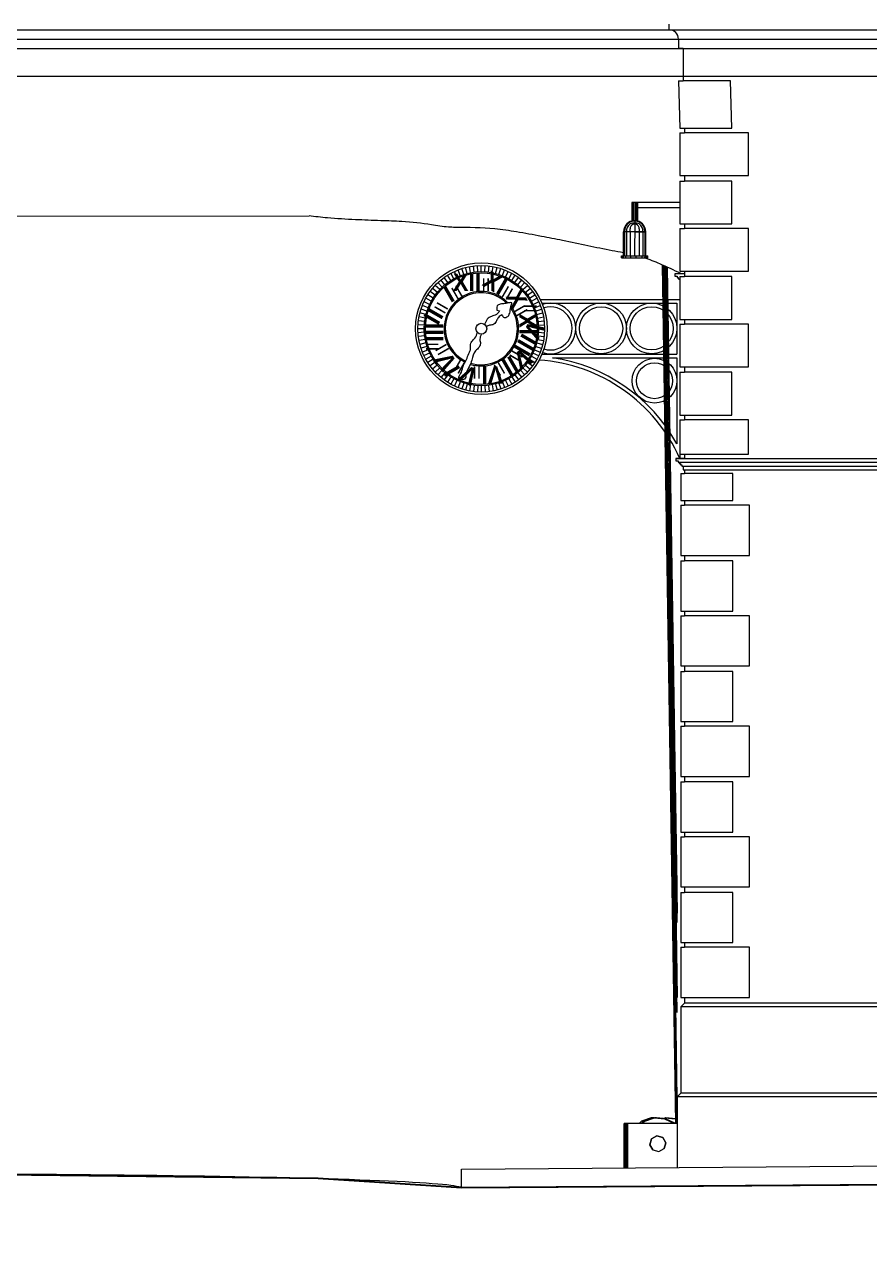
# Model space of a CAD drawing. Extents: x -43 to 90, y 6 to 81.
# Drawn here: x 61.52 to 66.07, y 61.09 to 67.62 of the extents above; entities that cross this region are included whole.
import ezdxf

# ---------------------------------------------------------------- set-up
doc = ezdxf.new("R2010")
doc.units = 0
doc.header["$LTSCALE"] = 0.1
doc.header["$MEASUREMENT"] = 0
doc.layers.add('cobertura nova', color=4, linetype='CONTINUOUS')
doc.layers.add('visto', color=9, linetype='CONTINUOUS')
doc.layers.add('cortado', color=7, linetype='CONTINUOUS', lineweight=40)
doc.styles.add('SANSSERIFBOLD', font='sasb____.pfb', dxfattribs={"height": 0.4})

msp = doc.modelspace()

# ---------------------------------------------------------------- linework, layer by layer
at = {"layer": 'cobertura nova'}
for p, q in [((65.0238, 61.7043), (64.9512, 66.3249)), ((65.0233, 61.7289), (64.9512, 66.3249)), ((65.0239, 61.7043), (64.9541, 66.3237)), ((65.027, 61.7043), (64.9541, 66.3236)), ((65.0284, 61.7043), (64.9558, 66.3229)), ((65.0285, 61.7043), (64.9587, 66.3216)), ((65.0301, 61.8051), (64.9588, 66.3216)), ((65.0301, 61.838), (64.9658, 66.3184)), ((65.0301, 62.3003), (64.966, 66.3183)), ((64.973, 66.3151), (65.0301, 62.3819)), ((65.0301, 62.7854), (64.9732, 66.315)), ((64.9761, 66.3137), (65.0301, 62.8355)), ((65.0301, 62.9833), (64.9762, 66.3136)), ((65.0301, 62.9837), (64.9762, 66.3136)), ((65.0301, 62.9838), (64.9762, 66.3136)), ((65.0175, 62.6079), (65.0274, 61.7043)), ((64.8391, 61.7154), (64.8903, 61.734)), ((64.8903, 61.734), (64.8391, 61.7154)), ((64.8494, 61.7154), (64.9007, 61.734)), ((64.8575, 61.7154), (64.9088, 61.734)), ((64.8903, 61.734), (64.8985, 61.7332)), ((64.8985, 61.7332), (64.8903, 61.734)), ((64.8903, 61.734), (64.8903, 61.734)), ((64.894, 61.7336), (64.8949, 61.734)), ((64.8949, 61.734), (64.894, 61.7336)), ((64.8949, 61.734), (64.8995, 61.7336)), ((64.8949, 61.734), (64.8995, 61.7336)), ((64.8995, 61.7336), (64.8949, 61.734)), ((64.9007, 61.734), (64.9071, 61.7334)), ((64.9071, 61.7334), (64.9007, 61.734)), ((64.9043, 61.7336), (64.9053, 61.734)), ((64.908, 61.7337), (64.9053, 61.734)), ((64.9053, 61.734), (64.908, 61.7337)), ((64.9053, 61.734), (64.9053, 61.734)), ((64.9053, 61.734), (64.9053, 61.734)), ((64.9053, 61.734), (64.9053, 61.734)), ((64.908, 61.7337), (64.9053, 61.734)), ((64.908, 61.7337), (64.9053, 61.734)), ((64.9053, 61.734), (64.908, 61.7337)), ((64.9088, 61.734), (64.963, 61.7288)), ((64.9088, 61.734), (64.963, 61.7288)), ((64.9089, 61.734), (64.9089, 61.734)), ((64.9089, 61.734), (64.9632, 61.7288)), ((64.911, 61.7338), (64.9115, 61.734)), ((64.9131, 61.7338), (64.9115, 61.734)), ((64.9115, 61.734), (64.9131, 61.7338)), ((64.9115, 61.734), (64.9131, 61.7338)), ((64.9115, 61.734), (64.9115, 61.734)), ((64.9115, 61.734), (64.9115, 61.734)), ((64.9131, 61.7338), (64.9115, 61.734)), ((64.9115, 61.734), (64.9115, 61.734)), ((64.9128, 61.734), (64.9125, 61.7339)), ((64.9125, 61.7339), (64.9128, 61.734)), ((64.9126, 61.7336), (64.9135, 61.734)), ((64.9128, 61.734), (64.9134, 61.7339)), ((64.9128, 61.734), (64.9134, 61.7339)), ((64.9134, 61.7339), (64.9128, 61.734)), ((64.9135, 61.734), (64.9678, 61.7288)), ((64.914, 61.7339), (64.9141, 61.734)), ((64.9141, 61.734), (64.914, 61.7339)), ((64.9141, 61.734), (64.9157, 61.7338)), ((64.9157, 61.7338), (64.9141, 61.734)), ((64.9156, 61.7338), (64.9161, 61.734)), ((64.9161, 61.734), (64.9156, 61.7338)), ((64.9161, 61.734), (64.9551, 61.7303)), ((64.9551, 61.7303), (64.9161, 61.734)), ((64.9174, 61.734), (64.9172, 61.7339)), ((64.9172, 61.7339), (64.9174, 61.734)), ((64.9174, 61.734), (64.9172, 61.7339)), ((64.9174, 61.734), (64.9185, 61.7339)), ((64.9185, 61.7339), (64.9174, 61.734)), ((64.9182, 61.7338), (64.9188, 61.734)), ((64.9188, 61.734), (64.9182, 61.7338)), ((64.9188, 61.734), (64.9557, 61.7305)), ((64.9557, 61.7305), (64.9188, 61.734)), ((64.9546, 61.7301), (64.9653, 61.734)), ((65.0124, 61.7058), (64.963, 61.7288)), ((64.963, 61.7288), (65.0124, 61.7058)), ((65.0126, 61.7058), (64.9632, 61.7288)), ((64.9632, 61.7288), (65.0126, 61.7058)), ((64.9653, 61.734), (65.0196, 61.7288)), ((65.0196, 61.7288), (64.9653, 61.734)), ((64.9678, 61.7288), (65.0172, 61.7058)), ((65.0172, 61.7058), (64.9678, 61.7288)), ((65.0172, 61.7058), (64.9678, 61.7288)), ((64.9678, 61.7288), (65.0172, 61.7058)), ((64.969, 61.7336), (64.9699, 61.734)), ((64.9699, 61.734), (65.0233, 61.7289)), ((64.9699, 61.734), (64.9699, 61.734)), ((65.0233, 61.7289), (64.9699, 61.734)), ((65.0196, 61.7288), (65.0234, 61.7271)), ((65.0234, 61.7271), (65.0196, 61.7288)), ((65.0234, 61.7271), (65.0196, 61.7288)), ((65.0196, 61.7288), (65.0234, 61.7271)), ((64.7449, 61.4641), (64.7449, 61.7043)), ((64.7449, 61.7043), (64.7451, 61.7043)), ((64.7451, 61.7043), (64.7451, 61.4641)), ((64.7451, 61.7043), (64.7452, 61.7043)), ((64.7452, 61.7043), (64.7451, 61.7043)), ((64.7455, 61.7043), (64.7452, 61.7043)), ((64.7452, 61.4641), (64.7452, 61.7043)), ((64.7455, 61.7043), (64.7457, 61.7043)), ((64.7455, 61.4641), (64.7455, 61.7043)), ((64.7457, 61.7043), (64.7457, 61.4641)), ((64.7552, 61.7043), (64.7457, 61.7043)), ((64.7552, 61.4642), (64.7552, 61.7043)), ((64.7552, 61.7043), (64.7555, 61.7043)), ((64.7555, 61.7043), (64.7555, 61.4642)), ((64.7555, 61.7043), (64.7556, 61.7043)), ((64.7556, 61.7043), (64.7555, 61.7043)), ((64.7558, 61.7043), (64.7556, 61.7043)), ((64.7556, 61.4642), (64.7556, 61.7043)), ((64.7558, 61.7043), (64.756, 61.7043)), ((64.7558, 61.4642), (64.7558, 61.7043)), ((64.756, 61.7043), (64.756, 61.4642)), ((64.7634, 61.7043), (64.756, 61.7043)), ((64.7634, 61.4643), (64.7634, 61.7043)), ((64.7634, 61.7043), (64.7636, 61.7043)), ((64.7636, 61.7043), (64.7636, 61.4643)), ((64.7636, 61.7043), (64.7637, 61.7043)), ((64.7637, 61.7043), (64.7636, 61.7043)), ((64.7639, 61.7043), (64.7637, 61.7043)), ((64.7637, 61.4643), (64.7637, 61.7043)), ((64.7639, 61.7043), (64.7641, 61.7043)), ((64.7639, 61.4643), (64.7639, 61.7043)), ((64.7641, 61.7043), (64.7641, 61.4643)), ((65.0301, 61.7043), (64.7641, 61.7043)), ((64.8391, 61.7154), (64.8256, 61.7043)), ((64.8256, 61.7043), (64.8391, 61.7154)), ((64.8391, 61.7154), (64.8256, 61.7043)), ((64.836, 61.7043), (64.8494, 61.7154)), ((64.8494, 61.7154), (64.836, 61.7043)), ((64.8441, 61.7043), (64.8575, 61.7154)), ((65.0137, 61.7043), (65.0124, 61.7058)), ((65.0124, 61.7058), (65.0137, 61.7043)), ((65.0138, 61.7043), (65.0126, 61.7058)), ((65.0126, 61.7058), (65.0138, 61.7043)), ((65.0172, 61.7058), (65.0184, 61.7043)), ((65.0184, 61.7043), (65.0172, 61.7058)), ((65.0184, 61.7043), (65.0172, 61.7058)), ((65.0172, 61.7058), (65.0184, 61.7043)), ((64.8928, 61.6209), (64.8842, 61.5894)), ((64.8842, 61.5894), (64.8928, 61.6209)), ((64.9211, 61.6371), (64.8928, 61.6209)), ((64.8928, 61.6209), (64.9211, 61.6371)), ((64.9527, 61.6285), (64.9211, 61.6371)), ((64.9211, 61.6371), (64.9211, 61.6371)), ((64.9211, 61.6371), (64.9211, 61.6371)), ((64.9211, 61.6371), (64.9527, 61.6285)), ((64.9527, 61.6285), (64.9527, 61.6285)), ((64.9689, 61.6002), (64.9527, 61.6285)), ((64.9527, 61.6285), (64.9689, 61.6002)), ((64.9603, 61.5686), (64.9689, 61.6002)), ((64.9689, 61.6002), (64.9603, 61.5686)), ((64.9689, 61.6002), (64.9689, 61.6002)), ((64.9689, 61.6002), (64.9689, 61.6002)), ((64.8842, 61.5894), (64.9004, 61.561)), ((64.9004, 61.561), (64.8842, 61.5894)), ((64.9004, 61.561), (64.9004, 61.561)), ((64.9004, 61.561), (64.9319, 61.5524)), ((64.9319, 61.5524), (64.9603, 61.5686)), ((64.9319, 61.5524), (64.9319, 61.5524)), ((64.9319, 61.5524), (64.9319, 61.5524)), ((64.9603, 61.5686), (64.9603, 61.5686))]:
    msp.add_line(p, q, dxfattribs=at)
at = {"layer": 'cortado', "linetype": 'ByBlock'}
msp.add_lwpolyline([(90.2125, 61.1011), (87.303, 61.0886), (87.2999, 61.5221), (63.8701, 61.3569), (63.0997, 61.4081), (60.9385, 61.4327), (58.7813, 61.4082), (58.0068, 61.3569), (56.8082, 61.3569), (56.7544, 61.3714), (55.9243, 61.4108), (53.955, 61.4284), (51.957, 61.3936), (51.6509, 61.3721), (51.5917, 61.3577), (43.7266, 61.4103), (35.8616, 61.4629), (32.2866, 61.8075), (28.5437, 61.8911), (26.9751, 61.8911)], dxfattribs=at)
at = {"layer": 'visto'}
for p, q in [((64.9876, 67.5904), (64.9876, 67.6204)), ((50.5256, 67.5404), (86.0805, 67.5404)), ((50.5256, 67.5404), (69.5689, 67.5404)), ((50.5756, 67.5904), (69.6189, 67.5904)), ((50.5756, 67.5904), (86.1305, 67.5904)), ((65.0376, 67.5404), (65.0376, 67.4904)), ((50.5256, 67.4904), (84.3618, 67.4904)), ((65.0626, 67.4904), (65.0376, 67.4904)), ((65.0626, 67.4904), (65.0626, 67.3154)), ((50.5006, 67.3404), (86.0555, 67.3404)), ((65.0376, 67.3154), (65.0376, 67.3154)), ((65.0376, 67.3154), (65.0451, 67.0615)), ((65.0376, 67.3154), (65.0626, 67.3154)), ((65.3176, 67.3154), (65.0626, 67.3154)), ((65.3251, 67.0615), (65.3176, 67.3154)), ((65.0451, 67.0615), (65.0701, 67.0615)), ((65.0451, 67.0365), (65.0451, 66.8065)), ((65.0451, 67.0365), (65.0701, 67.0365)), ((65.0701, 67.0615), (65.0701, 67.0365)), ((65.0701, 67.0615), (65.3251, 67.0615)), ((65.4151, 67.0365), (65.0701, 67.0365)), ((65.4151, 66.8065), (65.4151, 67.0365)), ((65.0451, 66.8065), (65.0701, 66.8065)), ((65.0451, 66.7767), (65.0451, 66.5467)), ((65.0451, 66.7767), (65.0701, 66.7767)), ((65.0701, 66.8065), (65.0701, 66.7767)), ((65.0701, 66.8065), (65.4151, 66.8065)), ((65.3251, 66.7767), (65.0701, 66.7767)), ((65.3251, 66.5467), (65.3251, 66.7767)), ((65.0451, 66.6617), (64.7869, 66.6617)), ((64.7869, 66.6617), (64.7869, 66.5612)), ((64.7894, 66.6617), (64.7894, 66.5618)), ((64.7941, 66.6617), (64.7941, 66.5626)), ((64.8023, 66.6617), (64.8023, 66.5631)), ((64.81, 66.6617), (64.81, 66.5625)), ((64.8143, 66.6617), (64.8143, 66.5618)), ((64.8169, 66.6617), (64.8169, 66.5612)), ((65.0451, 66.6317), (64.8169, 66.6317)), ((59.815, 66.5879), (63.0501, 66.5884)), ((64.8019, 66.5631), (64.8023, 66.5631)), ((64.8019, 66.5631), (64.8023, 66.5631)), ((64.8023, 66.5631), (64.8019, 66.5631)), ((64.8023, 66.5631), (64.8019, 66.3731)), ((64.7419, 66.3731), (64.7419, 66.5031)), ((64.8019, 66.5031), (64.7419, 66.5031)), ((64.747, 66.5031), (64.747, 66.3731)), ((64.7578, 66.5031), (64.7578, 66.3731)), ((64.7769, 66.5031), (64.7769, 66.3731)), ((64.8019, 66.5031), (64.8619, 66.5031)), ((64.8619, 66.5031), (64.8019, 66.5031)), ((64.8269, 66.5031), (64.8269, 66.3731)), ((64.846, 66.5031), (64.846, 66.3731)), ((64.8568, 66.5031), (64.8568, 66.3731)), ((64.8619, 66.3731), (64.8619, 66.5031)), ((65.0451, 66.5467), (65.0701, 66.5467)), ((65.0451, 66.5217), (65.0451, 66.2917)), ((65.0451, 66.5217), (65.0701, 66.5217)), ((65.0701, 66.5467), (65.0701, 66.5217)), ((65.0701, 66.5467), (65.3251, 66.5467)), ((65.4151, 66.5217), (65.0701, 66.5217)), ((65.4151, 66.2917), (65.4151, 66.5217)), ((64.7319, 66.3731), (64.8719, 66.3731)), ((64.7319, 66.3631), (64.7319, 66.3731)), ((64.7319, 66.3631), (64.8719, 66.3631)), ((64.7332, 66.3631), (64.7332, 66.3731)), ((64.736, 66.3631), (64.736, 66.3731)), ((64.741, 66.3631), (64.741, 66.3731)), ((64.7539, 66.3631), (64.7539, 66.3731)), ((64.7816, 66.3631), (64.7816, 66.3731)), ((64.8094, 66.3631), (64.8094, 66.3731)), ((64.8423, 66.3631), (64.8423, 66.3731)), ((64.8592, 66.3631), (64.8592, 66.3731)), ((64.8664, 66.3631), (64.8664, 66.3731)), ((64.8703, 66.3631), (64.8703, 66.3731)), ((64.8719, 66.3631), (64.8719, 66.3731)), ((63.8638, 66.2674), (63.8516, 66.2984)), ((63.882, 66.2739), (63.8717, 66.3057)), ((63.9005, 66.2793), (63.8922, 66.3116)), ((63.9194, 66.2835), (63.9131, 66.3163)), ((63.9385, 66.2866), (63.9343, 66.3197)), ((63.9577, 66.2884), (63.9556, 66.3217)), ((63.977, 66.289), (63.977, 66.3224)), ((63.9963, 66.2884), (63.9984, 66.3217)), ((64.0155, 66.2866), (64.0197, 66.3197)), ((64.0346, 66.2835), (64.0408, 66.3163)), ((64.0534, 66.2793), (64.0617, 66.3116)), ((64.0719, 66.2739), (64.0823, 66.3057)), ((64.0901, 66.2674), (64.1024, 66.2984)), ((63.7811, 66.2185), (63.7598, 66.2442)), ((63.7963, 66.2303), (63.7767, 66.2573)), ((63.8123, 66.2411), (63.7944, 66.2693)), ((63.8289, 66.251), (63.8128, 66.2802)), ((63.8461, 66.2597), (63.8319, 66.2899)), ((64.1078, 66.2597), (64.122, 66.2899)), ((64.125, 66.251), (64.1411, 66.2802)), ((64.1417, 66.2411), (64.1595, 66.2693)), ((64.1576, 66.2303), (64.1772, 66.2573)), ((64.1729, 66.2185), (64.1942, 66.2442)), ((65.0701, 66.277), (65.0177, 66.277)), ((65.0177, 66.277), (65.0177, 66.265)), ((65.0177, 66.265), (65.0297, 66.265)), ((65.0297, 66.265), (65.0297, 66.258)), ((65.0297, 66.258), (65.0367, 66.258)), ((65.0367, 66.258), (65.0367, 66.251)), ((65.0367, 66.251), (65.0437, 66.251)), ((65.0437, 66.251), (65.0437, 66.244)), ((65.0437, 66.244), (65.0451, 66.244)), ((65.0451, 66.2917), (65.0701, 66.2917)), ((65.0451, 66.2618), (65.0451, 66.0318)), ((65.0451, 66.2618), (65.0701, 66.2618)), ((65.0701, 66.2917), (65.0701, 66.2618)), ((65.0701, 66.2917), (65.4151, 66.2917)), ((65.3251, 66.2618), (65.0701, 66.2618)), ((65.3251, 66.0318), (65.3251, 66.2618)), ((63.7283, 66.1623), (63.7013, 66.1819)), ((63.7402, 66.1775), (63.7145, 66.1988)), ((63.7529, 66.192), (63.7286, 66.2149)), ((63.7666, 66.2057), (63.7437, 66.23)), ((64.1874, 66.2057), (64.2102, 66.23)), ((64.201, 66.192), (64.2253, 66.2149)), ((64.2138, 66.1775), (64.2395, 66.1988)), ((64.2256, 66.1623), (64.2526, 66.1819)), ((63.6912, 66.0948), (63.6602, 66.1071)), ((63.6989, 66.1125), (63.6687, 66.1267)), ((63.7077, 66.1297), (63.6784, 66.1458)), ((63.7175, 66.1463), (63.6893, 66.1642)), ((64.2365, 66.1463), (64.2646, 66.1642)), ((64.2463, 66.1297), (64.2755, 66.1458)), ((64.2551, 66.1125), (64.2853, 66.1267)), ((64.2627, 66.0948), (64.2938, 66.1071)), ((64.294, 66.1393), (65.0451, 66.1393)), ((64.3032, 66.1193), (65.0294, 66.1193)), ((65.0294, 66.1193), (65.0294, 65.8453)), ((63.6751, 66.0392), (63.6423, 66.0455)), ((63.6793, 66.0581), (63.647, 66.0664)), ((63.6847, 66.0766), (63.6529, 66.0869)), ((64.2693, 66.0766), (64.301, 66.0869)), ((64.2747, 66.0581), (64.307, 66.0664)), ((64.2789, 66.0392), (64.3117, 66.0455)), ((63.6696, 65.9816), (63.6363, 65.9816)), ((63.6702, 66.0009), (63.6369, 66.003)), ((63.6721, 66.0202), (63.639, 66.0243)), ((64.2819, 66.0202), (64.315, 66.0243)), ((64.2837, 66.0009), (64.317, 66.003)), ((64.2843, 65.9816), (64.3177, 65.9816)), ((65.0451, 66.0318), (65.0701, 66.0318)), ((65.0451, 66.0068), (65.0451, 65.7768)), ((65.0451, 66.0068), (65.0701, 66.0068)), ((65.0701, 66.0318), (65.0701, 66.0068)), ((65.0701, 66.0318), (65.3251, 66.0318)), ((65.4151, 66.0068), (65.0701, 66.0068)), ((65.4151, 65.7768), (65.4151, 66.0068)), ((63.6702, 65.9623), (63.6369, 65.9602)), ((63.6721, 65.9431), (63.639, 65.9389)), ((63.6751, 65.9241), (63.6423, 65.9178)), ((64.2789, 65.9241), (64.3117, 65.9178)), ((64.2819, 65.9431), (64.315, 65.9389)), ((64.2837, 65.9623), (64.317, 65.9602)), ((63.6793, 65.9052), (63.647, 65.8969)), ((63.6847, 65.8867), (63.6529, 65.8764)), ((63.6912, 65.8685), (63.6602, 65.8562)), ((63.6989, 65.8508), (63.6687, 65.8366)), ((64.2551, 65.8508), (64.2853, 65.8366)), ((64.2627, 65.8685), (64.2938, 65.8562)), ((64.2693, 65.8867), (64.301, 65.8764)), ((64.2747, 65.9052), (64.307, 65.8969)), ((64.3037, 65.8453), (65.0294, 65.8453)), ((63.7077, 65.8336), (63.6784, 65.8175)), ((63.7175, 65.817), (63.6893, 65.7991)), ((63.7283, 65.801), (63.7013, 65.7814)), ((63.7402, 65.7857), (63.7145, 65.7645)), ((64.2138, 65.7857), (64.2395, 65.7645)), ((64.2256, 65.801), (64.2526, 65.7814)), ((64.2365, 65.817), (64.2646, 65.7991)), ((64.2463, 65.8336), (64.2755, 65.8175)), ((64.3595, 65.8253), (65.0294, 65.8253)), ((65.0294, 65.8253), (65.0294, 65.3612)), ((65.0451, 65.7768), (65.0701, 65.7768)), ((65.0701, 65.7768), (65.0701, 65.7469)), ((65.0701, 65.7768), (65.4151, 65.7768)), ((63.7529, 65.7713), (63.7286, 65.7484)), ((63.7666, 65.7576), (63.7437, 65.7333)), ((63.7811, 65.7448), (63.7598, 65.7191)), ((63.7963, 65.733), (63.7767, 65.706)), ((63.8123, 65.7221), (63.7944, 65.694)), ((63.8289, 65.7123), (63.8128, 65.6831)), ((64.125, 65.7123), (64.1411, 65.6831)), ((64.1417, 65.7221), (64.1595, 65.694)), ((64.1576, 65.733), (64.1772, 65.706)), ((64.1729, 65.7448), (64.1942, 65.7191)), ((64.1874, 65.7576), (64.2102, 65.7333)), ((64.201, 65.7713), (64.2253, 65.7484)), ((65.0451, 65.7469), (65.0451, 65.5162)), ((65.0451, 65.7469), (65.0701, 65.7469)), ((65.3251, 65.7469), (65.0701, 65.7469)), ((65.3251, 65.5162), (65.3251, 65.7469)), ((63.8461, 65.7036), (63.8319, 65.6734)), ((63.8638, 65.6959), (63.8516, 65.6649)), ((63.882, 65.6893), (63.8717, 65.6576)), ((63.9005, 65.684), (63.8922, 65.6516)), ((63.9194, 65.6797), (63.9131, 65.647)), ((63.9385, 65.6767), (63.9343, 65.6436)), ((63.9577, 65.6749), (63.9556, 65.6416)), ((63.977, 65.6743), (63.977, 65.6409)), ((63.9963, 65.6749), (63.9984, 65.6416)), ((64.0155, 65.6767), (64.0197, 65.6436)), ((64.0346, 65.6797), (64.0408, 65.647)), ((64.0534, 65.684), (64.0617, 65.6516)), ((64.0719, 65.6893), (64.0823, 65.6576)), ((64.0901, 65.6959), (64.1024, 65.6649)), ((64.1078, 65.7036), (64.122, 65.6734)), ((65.0451, 65.5162), (65.0701, 65.5162)), ((65.0701, 65.5162), (65.0701, 65.4912)), ((65.0701, 65.5162), (65.3251, 65.5162)), ((65.0451, 65.4912), (65.0451, 65.3068)), ((65.0451, 65.4912), (65.0701, 65.4912)), ((65.4151, 65.4912), (65.0701, 65.4912)), ((65.4151, 65.3068), (65.4151, 65.4912)), ((65.0231, 65.2822), (66.6399, 65.2822)), ((65.0701, 65.2822), (65.0231, 65.2822)), ((65.0351, 65.2632), (66.6679, 65.2632)), ((65.0451, 65.3068), (65.0701, 65.3068)), ((65.0451, 65.3068), (65.0451, 65.2822)), ((65.0701, 65.3068), (65.0701, 65.2822)), ((65.0701, 65.3068), (65.0701, 65.2822)), ((65.0701, 65.3068), (65.4151, 65.3068)), ((65.0501, 65.2021), (65.0501, 65.0564)), ((65.0501, 65.2021), (65.0701, 65.2021)), ((65.0561, 65.2422), (66.6469, 65.2422)), ((65.0631, 65.2222), (66.6469, 65.2222)), ((65.0701, 65.2222), (65.0701, 65.2021)), ((65.3301, 65.2021), (65.0701, 65.2021)), ((65.3301, 65.0564), (65.3301, 65.2021)), ((65.0501, 65.0564), (65.0701, 65.0564)), ((65.0701, 65.0564), (65.0701, 65.0314)), ((65.0701, 65.0564), (65.0701, 65.0314)), ((65.0701, 65.0564), (65.3301, 65.0564)), ((65.0501, 65.0314), (65.0501, 64.7614)), ((65.0501, 65.0314), (65.0701, 65.0314)), ((65.4201, 65.0314), (65.0701, 65.0314)), ((65.4201, 64.7614), (65.4201, 65.0314)), ((65.0501, 64.7614), (65.0701, 64.7614)), ((65.0501, 64.7315), (65.0501, 64.4615)), ((65.0501, 64.7315), (65.0701, 64.7315)), ((65.0701, 64.7614), (65.0701, 64.7315)), ((65.0701, 64.7614), (65.0701, 64.7315)), ((65.0701, 64.7614), (65.4201, 64.7614)), ((65.3301, 64.7315), (65.0701, 64.7315)), ((65.3301, 64.4615), (65.3301, 64.7315)), ((65.0501, 64.4615), (65.0701, 64.4615)), ((65.0501, 64.4365), (65.0501, 64.1665)), ((65.0501, 64.4365), (65.0701, 64.4365)), ((65.0701, 64.4615), (65.0701, 64.4365)), ((65.0701, 64.4615), (65.0701, 64.4365)), ((65.0701, 64.4615), (65.3301, 64.4615)), ((65.4201, 64.4365), (65.0701, 64.4365)), ((65.4201, 64.1665), (65.4201, 64.4365)), ((65.0501, 64.1665), (65.0701, 64.1665)), ((65.0701, 64.1665), (65.0701, 64.1367)), ((65.0701, 64.1665), (65.0701, 64.1367)), ((65.0701, 64.1665), (65.4201, 64.1665)), ((65.0501, 64.1367), (65.0501, 63.8667)), ((65.0501, 64.1367), (65.0701, 64.1367)), ((65.3301, 64.1367), (65.0701, 64.1367)), ((65.3301, 63.8667), (65.3301, 64.1367)), ((65.0501, 63.8667), (65.0701, 63.8667)), ((65.0501, 63.8417), (65.0501, 63.5716)), ((65.0501, 63.8417), (65.0701, 63.8417)), ((65.0701, 63.8667), (65.0701, 63.8417)), ((65.0701, 63.8667), (65.0701, 63.8417)), ((65.0701, 63.8667), (65.3301, 63.8667)), ((65.4201, 63.8417), (65.0701, 63.8417)), ((65.4201, 63.5716), (65.4201, 63.8417)), ((65.0501, 63.5716), (65.0701, 63.5716)), ((65.0701, 63.5716), (65.0701, 63.5418)), ((65.0701, 63.5716), (65.0701, 63.5418)), ((65.0701, 63.5716), (65.4201, 63.5716)), ((65.0501, 63.5418), (65.0501, 63.2718)), ((65.0501, 63.5418), (65.0701, 63.5418)), ((65.3301, 63.5418), (65.0701, 63.5418)), ((65.3301, 63.2718), (65.3301, 63.5418)), ((65.0501, 63.2718), (65.0701, 63.2718)), ((65.0501, 63.2468), (65.0501, 62.9768)), ((65.0501, 63.2468), (65.0701, 63.2468)), ((65.0701, 63.2718), (65.0701, 63.2468)), ((65.0701, 63.2718), (65.0701, 63.2468)), ((65.0701, 63.2718), (65.3301, 63.2718)), ((65.4201, 63.2468), (65.0701, 63.2468)), ((65.4201, 62.9768), (65.4201, 63.2468)), ((65.0501, 62.9768), (65.0701, 62.9768)), ((65.0701, 62.9768), (65.0701, 62.9469)), ((65.0701, 62.9768), (65.0701, 62.9469)), ((65.0701, 62.9768), (65.4201, 62.9768)), ((65.0501, 62.9469), (65.0501, 62.6769)), ((65.0501, 62.9469), (65.0701, 62.9469)), ((65.3301, 62.9469), (65.0701, 62.9469)), ((65.3301, 62.6769), (65.3301, 62.9469)), ((65.0501, 62.6769), (65.0701, 62.6769)), ((65.0501, 62.6519), (65.0501, 62.3819)), ((65.0501, 62.6519), (65.0701, 62.6519)), ((65.0701, 62.6769), (65.0701, 62.6519)), ((65.0701, 62.6769), (65.0701, 62.6519)), ((65.0701, 62.6769), (65.3301, 62.6769)), ((65.4201, 62.6519), (65.0701, 62.6519)), ((65.4201, 62.3819), (65.4201, 62.6519)), ((65.0501, 62.3819), (65.0701, 62.3819)), ((65.0701, 62.3819), (65.0701, 62.3521)), ((65.0701, 62.3819), (65.0701, 62.3521)), ((65.0701, 62.3819), (65.4201, 62.3819)), ((65.0501, 62.3321), (65.0701, 62.3521)), ((66.6399, 62.3321), (65.0501, 62.3321)), ((65.0501, 62.3321), (65.0501, 61.8671)), ((66.6399, 62.3521), (65.0701, 62.3521)), ((65.0301, 61.8471), (65.0501, 61.8671)), ((66.6399, 61.8671), (65.0501, 61.8671)), ((66.6399, 61.8471), (65.0301, 61.8471)), ((65.0301, 61.8471), (65.0301, 61.4665)), ((63.8701, 61.4569), (83.7964, 61.6221)), ((63.8701, 61.3569), (87.303, 61.5221)), ((63.8701, 61.3569), (63.8701, 61.4569))]:
    msp.add_line(p, q, dxfattribs=at)
msp.add_lwpolyline([(65.0231, 65.2822), (65.0231, 65.2702), (65.0351, 65.2702), (65.0351, 65.2632), (65.0421, 65.2632), (65.0421, 65.2562), (65.0491, 65.2562), (65.0491, 65.2492), (65.0561, 65.2492), (65.0561, 65.2422), (65.0631, 65.2422), (65.0631, 65.2222), (65.0701, 65.2222)], dxfattribs=at)
for centre, radius in [((63.977, 65.9816), 0.3541), ((63.977, 65.9816), 0.3407), ((63.977, 65.9816), 0.3073), ((63.977, 65.9816), 0.3007), ((64.6213, 65.9833), 0.136), ((64.8934, 65.9833), 0.136), ((64.6213, 65.9833), 0.1161), ((64.8934, 65.9833), 0.1161), ((63.977, 65.9816), 0.029), ((64.9089, 65.7017), 0.1205), ((64.9089, 65.7017), 0.0967)]:
    msp.add_circle(centre, radius, dxfattribs=at)
for centre, radius, start, end in [((64.9876, 67.5404), 0.05, 0, 90), ((64.8019, 66.5031), 0.06, 0, 180), ((64.8019, 66.5063), 0.055, 356.64786, 183.35214), ((64.8019, 66.5079), 0.0444, 353.69385, 186.30615), ((64.8525, 66.5104), 0.076, 167.66765, 185.50453), ((64.802, 66.5134), 0.0272, 202.27051, 202.3075), ((64.802, 66.5204), 0.0245, 14.60023, 165.40238), ((64.7558, 66.5106), 0.0717, 353.96525, 12.86518), ((64.802, 66.5134), 0.0272, 337.39186, 337.72949), ((63.977, 65.9816), 0.2006, 43.63205, 244.18785), ((63.977, 65.9816), 0.1939, 44.90317, 244.22424), ((63.977, 65.9816), 0.2006, 252.93554, 37.33357), ((64.3492, 65.9833), 0.136, 251.99705, 108.50214), ((63.977, 65.9816), 0.1939, 253.09143, 35.54416), ((64.3492, 65.9833), 0.1161, 252.26075, 108.23843), ((64.2263, 64.9196), 0.8955, 23.88277, 86.02932), ((64.2246, 64.9149), 0.9203, 29.00928, 81.572)]:
    msp.add_arc(centre, radius, start, end, dxfattribs=at)
at = {"layer": 'visto', "extrusion": (0, 0, -1)}
msp.add_ellipse((60.9385, 61.3569), major_axis=(2.9316, 0), ratio=0.025849, start_param=3.141595, end_param=6.283188, dxfattribs=at)
at = {"layer": 'visto'}
for points, knots in [([(64.7419, 66.3905), (64.7215, 66.3943), (64.6571, 66.405), (64.5482, 66.429), (64.4215, 66.4554), (64.2933, 66.4796), (64.1725, 66.5027), (64.0182, 66.5248), (63.8957, 66.5259), (63.7813, 66.5282), (63.6864, 66.5452), (63.5651, 66.5594), (63.4286, 66.5631), (63.2948, 66.5681), (63.1661, 66.5756), (63.0829, 66.5847), (63.0501, 66.5884)], [0.329107, 0.329107, 0.329107, 0.329107, 0.391337, 0.524575, 0.663746, 0.779533, 0.91606, 1.03278, 1.246426, 1.282981, 1.375586, 1.534787, 1.649231, 1.784987, 1.936619, 2.035829, 2.035829, 2.035829, 2.035829]), ([(65.0501, 66.2784), (65.013, 66.2964), (64.9487, 66.3276), (64.8819, 66.3537), (64.8532, 66.3631)], [0, 0, 0, 0, 0.1237778, 0.2143101, 0.2143101, 0.2143101, 0.2143101]), ([(64.088, 66.0562), (64.0914, 66.0502), (64.0985, 66.0376), (64.1246, 66.0471), (64.1343, 66.0777), (64.1337, 66.0988), (64.1432, 66.1243), (64.1211, 66.1199), (64.1044, 66.1162), (64.0807, 66.1158), (64.0603, 66.1071), (64.0608, 66.0927), (64.0591, 66.0782), (64.0781, 66.0819), (64.0654, 66.061), (64.0468, 66.0527), (64.023, 66.0451), (64.0066, 66.0333), (64.0028, 66.018), (63.9963, 66.0097), (63.9932, 66.0057)], [0, 0, 0, 0, 0.0137515, 0.0288898, 0.049024, 0.0799755, 0.0869051, 0.0944505, 0.1163834, 0.1333144, 0.1471361, 0.1589666, 0.1644913, 0.1744775, 0.1807778, 0.2041751, 0.2253838, 0.2356111, 0.2477225, 0.2591544, 0.2591544, 0.2591544, 0.2591544]), ([(64.088, 66.0562), (64.0844, 66.0545), (64.0742, 66.0494), (64.063, 66.0341), (64.0554, 66.0173), (64.0426, 66.0017), (64.0221, 66.0021), (64.0097, 65.9953), (64.004, 65.9922)], [0, 0, 0, 0, 0.0088866, 0.02543216, 0.04077834, 0.05120414, 0.06822839, 0.08278683, 0.08278683, 0.08278683, 0.08278683]), ([(63.977, 65.9526), (63.9731, 65.9434), (63.9659, 65.9266), (63.9747, 65.9025), (63.9654, 65.8787), (63.9367, 65.8586), (63.9285, 65.8163), (63.913, 65.7749), (63.8922, 65.7454), (63.8948, 65.7175), (63.8786, 65.7025), (63.8538, 65.71), (63.857, 65.7289), (63.8717, 65.7442), (63.8759, 65.7784), (63.8968, 65.8117), (63.9081, 65.8464), (63.9225, 65.8743), (63.9166, 65.9022), (63.9303, 65.9195), (63.9479, 65.9345), (63.9524, 65.9504), (63.9557, 65.9619)], [0, 0, 0, 0, 0.0217375, 0.0394782, 0.0540422, 0.0755354, 0.1151039, 0.144576, 0.1761599, 0.1930703, 0.2021062, 0.2224342, 0.2290165, 0.241254, 0.2689299, 0.3026945, 0.328672, 0.3510657, 0.3714185, 0.3875711, 0.3973203, 0.4232585, 0.4232585, 0.4232585, 0.4232585])]:
    msp.add_open_spline(points, degree=3, knots=knots, dxfattribs=at)

# ---------------------------------------------------------------- texts
at = {"layer": 'visto', "insert": (64.0265, 66.2788), "char_height": 0.066736, "width": 0.621381, "attachment_point": 3, "style": 'SANSSERIFBOLD'}
msp.add_mtext('{\\fCityBlueprint|b1|i0|c2|p2;\\H1.4x;XII\\fAcadEref|b0|i0|c0|p2;\\H0.7143x;II}', dxfattribs=at)
at = {"layer": 'visto', "char_height": 0.066736, "width": 0.621381, "style": 'SANSSERIFBOLD'}
for s, insert, attachment_point, rotation in [('{\\fCityBlueprint|b1|i0|c2|p2;\\H1.4x;XI\\fAcadEref|b0|i0|c0|p2;\\H0.7143x;II}', (64.1685, 66.2142), 3, 330), ('{\\fCityBlueprint|b1|i0|c2|p2;\\H1.4x;I\\fAcadEref|b0|i0|c0|p2;\\H0.7143x;II}', (63.8372, 66.2425), 3, 30), ('{\\fCityBlueprint|b1|i0|c2|p2;\\H1.4x;X\\fAcadEref|b0|i0|c0|p2;\\H0.7143x;II}', (64.2537, 66.0873), 3, 300), ('{\\fCityBlueprint|b1|i0|c2|p2;\\H1.4x;II\\fAcadEref|b0|i0|c0|p2;\\H0.7143x;II}', (63.721, 66.1455), 3, 60), ('{\\fCityBlueprint|b1|i0|c2|p2;\\H1.4x;IX\\fAcadEref|b0|i0|c0|p2;\\H0.7143x;II}', (64.2742, 65.9482), 7, 90), ('{\\fCityBlueprint|b1|i0|c2|p2;\\H1.4x;III\\fAcadEref|b0|i0|c0|p2;\\H0.7143x;II}', (63.6798, 66.0142), 7, 270), ('{\\fCityBlueprint|b1|i0|c2|p2;\\H1.4x;VIII\\fAcadEref|b0|i0|c0|p2;\\H0.7143x;II}', (64.204, 65.7829), 3, 240), ('{\\fCityBlueprint|b1|i0|c2|p2;\\H1.4x;IV\\fAcadEref|b0|i0|c0|p2;\\H0.7143x;II}', (63.7022, 65.8611), 3, 120), ('{\\fCityBlueprint|b1|i0|c2|p2;\\H1.4x;VII\\fAcadEref|b0|i0|c0|p2;\\H0.7143x;II}', (64.0827, 65.6995), 3, 210), ('{\\fCityBlueprint|b1|i0|c2|p2;\\H1.4x;V\\fAcadEref|b0|i0|c0|p2;\\H0.7143x;II}', (63.8065, 65.7364), 3, 150), ('{\\fCityBlueprint|b1|i0|c2|p2;\\H1.4x;VI\\fAcadEref|b0|i0|c0|p2;\\H0.7143x;II}', (63.9274, 65.6855), 3, 180)]:
    msp.add_mtext(s, dxfattribs=dict(at, insert=insert, attachment_point=attachment_point, rotation=rotation))

doc.saveas('drawing.dxf')
